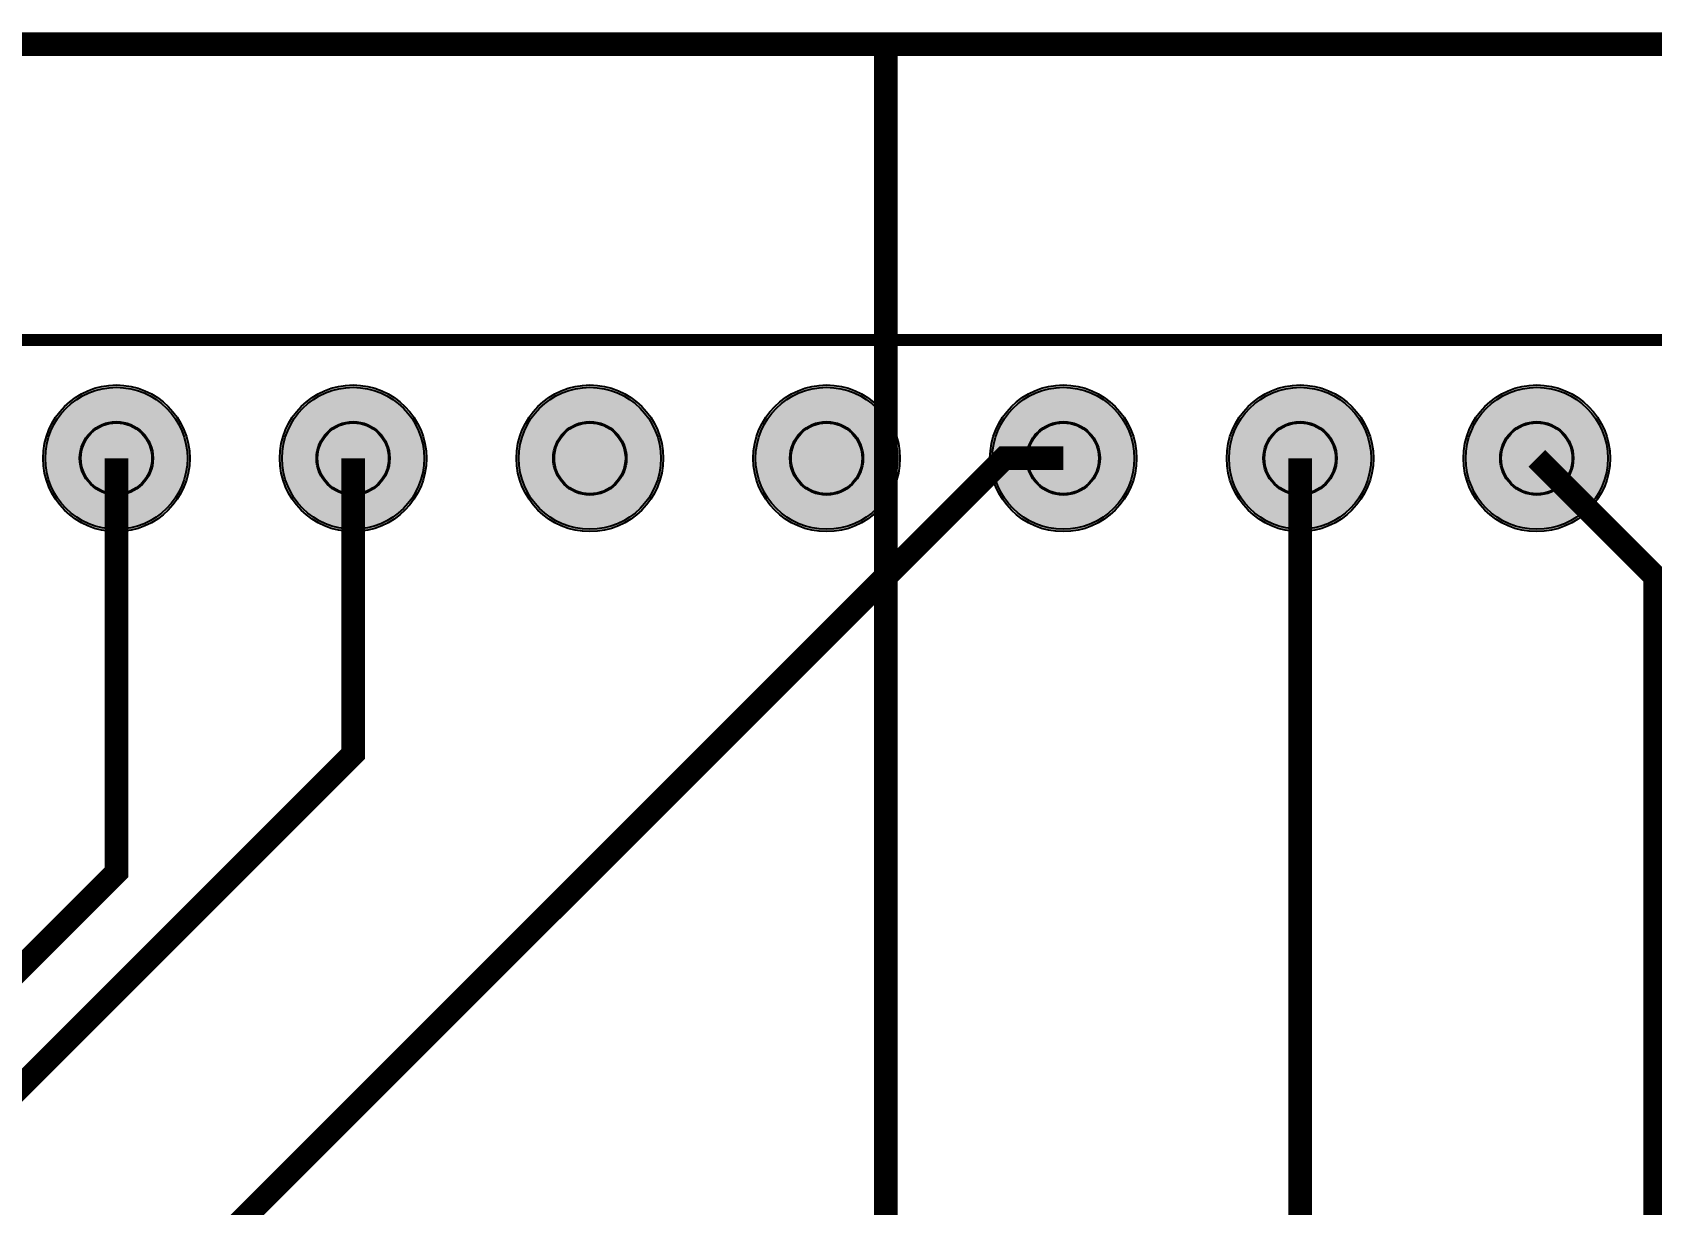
# Model space of a CAD drawing. Header units: millimetres. Extents: x 0 to 136, y 0 to 68.
# Drawn here: x 45.45 to 62.83, y 47.23 to 59.82 of the extents above; entities that cross this region are included whole.
import ezdxf

# ---------------------------------------------------------------- set-up
doc = ezdxf.new("R2010")
doc.units = ezdxf.units.MM
for name, color, linetype, true_color in [('BoardOutLine', 7, 'Continuous', 0xff00ff), ('BottomSolderMaskLayer', 7, 'Continuous', 0xaa00ff), ('Document', 7, 'Continuous', 0xffffff), ('Inner1', 7, 'Continuous', 0x999966), ('Inner2', 7, 'Continuous', 0x008000), ('Multi-Layer', 7, 'Continuous', 0xc0c0c0), ('TopLayer', 7, 'Continuous', 0xff0000), ('TopSilkLayer', 7, 'Continuous', 0xffcc00), ('TopSolderMaskLayer', 7, 'Continuous', 0x800080)]:
    doc.layers.add(name, color=color, linetype=linetype, true_color=true_color)

msp = doc.modelspace()

# ---------------------------------------------------------------- hatches: boundary and pattern name
at = {"layer": 'BottomSolderMaskLayer'}
for points in [[(45.568, 55.245, 1), (47.142, 55.245, 1)], [(48.108, 55.245, 1), (49.682, 55.245, 1)], [(50.648, 55.245, 1), (52.223, 55.245, 1)], [(53.188, 55.245, 1), (54.763, 55.245, 1)], [(55.728, 55.245, 1), (57.303, 55.245, 1)], [(58.268, 55.245, 1), (59.843, 55.245, 1)], [(60.808, 55.245, 1), (62.383, 55.245, 1)]]:
    msp.add_hatch(color=256, dxfattribs=at).paths.add_polyline_path(points)
at = {"layer": 'Multi-Layer'}
for points in [[(45.593, 55.245, 1), (47.117, 55.245, 1)], [(48.133, 55.245, 1), (49.657, 55.245, 1)], [(50.673, 55.245, 1), (52.197, 55.245, 1)], [(53.213, 55.245, 1), (54.737, 55.245, 1)], [(55.753, 55.245, 1), (57.277, 55.245, 1)], [(58.293, 55.245, 1), (59.817, 55.245, 1)], [(60.833, 55.245, 1), (62.357, 55.245, 1)]]:
    msp.add_hatch(color=256, dxfattribs=at).paths.add_polyline_path(points)
at = {"layer": 'TopSolderMaskLayer'}
for points in [[(45.568, 55.245, 1), (47.142, 55.245, 1)], [(48.108, 55.245, 1), (49.682, 55.245, 1)], [(50.648, 55.245, 1), (52.223, 55.245, 1)], [(53.188, 55.245, 1), (54.763, 55.245, 1)], [(55.728, 55.245, 1), (57.303, 55.245, 1)], [(58.268, 55.245, 1), (59.843, 55.245, 1)], [(60.808, 55.245, 1), (62.383, 55.245, 1)]]:
    msp.add_hatch(color=256, dxfattribs=at).paths.add_polyline_path(points)

# ---------------------------------------------------------------- linework, layer by layer
at = {"layer": 'BoardOutLine', "const_width": 0.254}
msp.add_lwpolyline([(105.41, 59.69), (3.63, 59.69)], dxfattribs=at)
at = {"layer": 'BottomSolderMaskLayer'}
for centre, radius in [((46.355, 55.245), 0.787), ((48.895, 55.245), 0.787), ((51.435, 55.245), 0.787), ((53.975, 55.245), 0.787), ((56.515, 55.245), 0.787), ((59.055, 55.245), 0.787), ((61.595, 55.245), 0.787), ((46.355, 55.245), 0.394), ((48.895, 55.245), 0.394), ((51.435, 55.245), 0.394), ((53.975, 55.245), 0.394), ((56.515, 55.245), 0.394), ((59.055, 55.245), 0.394), ((61.595, 55.245), 0.394)]:
    msp.add_circle(centre, radius, dxfattribs=at)
at = {"layer": 'Document', "const_width": 0.254}
msp.add_lwpolyline([(54.61, 59.69), (54.61, 0)], dxfattribs=at)
at = {"layer": 'Inner1', "const_width": 0.254}
msp.add_lwpolyline([(61.595, 55.245), (62.865, 53.975), (62.865, 26.035), (69.215, 19.685), (72.39, 17.145)], dxfattribs=at)
at = {"layer": 'Inner2', "const_width": 0.254}
for points in [[(56.515, 55.245), (55.88, 55.245), (45.085, 44.45), (45.085, 40.005), (46.355, 38.735), (46.355, 21.59)], [(59.055, 55.245), (59.055, 44.45), (57.785, 43.18), (57.785, 40.64), (60.96, 37.465), (60.96, 22.225), (62.23, 20.955), (62.23, 20.32), (63.5, 19.05), (63.5, 7.62), (67.31, 3.81), (67.31, 1.905)]]:
    msp.add_lwpolyline(points, dxfattribs=at)
at = {"layer": 'Multi-Layer'}
for centre, radius in [((46.355, 55.245), 0.762), ((48.895, 55.245), 0.762), ((51.435, 55.245), 0.762), ((53.975, 55.245), 0.762), ((56.515, 55.245), 0.762), ((59.055, 55.245), 0.762), ((61.595, 55.245), 0.762), ((46.355, 55.245), 0.381), ((48.895, 55.245), 0.381), ((51.435, 55.245), 0.381), ((53.975, 55.245), 0.381), ((56.515, 55.245), 0.381), ((59.055, 55.245), 0.381), ((61.595, 55.245), 0.381)]:
    msp.add_circle(centre, radius, dxfattribs=at)
at = {"layer": 'TopLayer', "const_width": 0.254}
for points in [[(46.355, 55.245), (46.355, 50.8), (41.91, 46.355), (41.91, 43.18), (37.465, 38.735), (37.465, 20.32), (40.005, 17.78), (53.34, 17.78)], [(48.895, 55.245), (48.895, 52.07), (42.545, 45.72), (42.545, 42.545), (38.1, 38.1), (38.1, 20.32), (40.005, 18.415), (53.975, 18.415)]]:
    msp.add_lwpolyline(points, dxfattribs=at)
at = {"layer": 'TopSilkLayer', "const_width": 0.254}
msp.add_lwpolyline([(54.61, 58.42), (54.61, 57.15)], dxfattribs=at)
at = {"layer": 'TopSilkLayer', "const_width": 0.127}
msp.add_lwpolyline([(45.085, 41.275), (45.085, 56.515), (65.405, 56.515), (65.405, 41.275), (45.085, 41.275)], close=True, dxfattribs=at)
at = {"layer": 'TopSolderMaskLayer'}
for centre, radius in [((46.355, 55.245), 0.787), ((48.895, 55.245), 0.787), ((51.435, 55.245), 0.787), ((53.975, 55.245), 0.787), ((56.515, 55.245), 0.787), ((59.055, 55.245), 0.787), ((61.595, 55.245), 0.787), ((46.355, 55.245), 0.394), ((48.895, 55.245), 0.394), ((51.435, 55.245), 0.394), ((53.975, 55.245), 0.394), ((56.515, 55.245), 0.394), ((59.055, 55.245), 0.394), ((61.595, 55.245), 0.394)]:
    msp.add_circle(centre, radius, dxfattribs=at)

doc.saveas('drawing.dxf')
